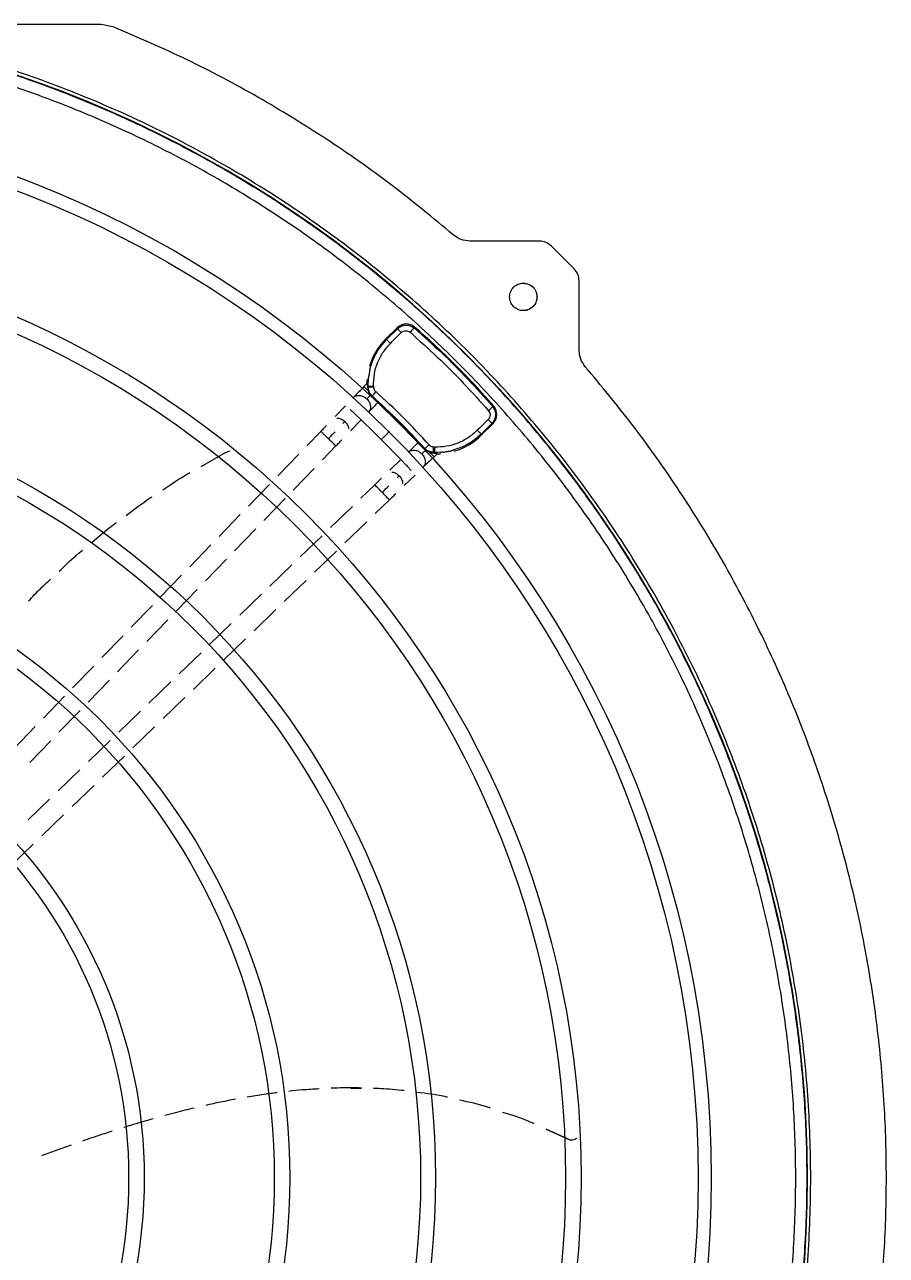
# Model space of a CAD drawing. Extents: x -1 to 275, y -26 to 150.
# Drawn here: x 102.94 to 110.99, y 49.46 to 60.97 of the extents above; entities that cross this region are included whole.
import ezdxf

# ---------------------------------------------------------------- set-up
doc = ezdxf.new("R2010")
doc.units = 0
doc.header["$MEASUREMENT"] = 0
doc.layers.get('0').update_dxf_attribs({"linetype": 'CONTINUOUS'})

msp = doc.modelspace()

# ---------------------------------------------------------------- linework, layer by layer
at = {"color": 7, "linetype": 'Continuous', "lineweight": 25}
for p, q in [((103.65503, 60.96927), (101.0983, 60.96927)), ((103.77452, 60.94572), (103.65503, 60.96927)), ((107.75135, 58.94382), (107.10174, 58.94382)), ((108.07603, 58.68436), (107.86269, 58.8977)), ((108.12215, 57.92341), (108.12215, 58.57302)), ((106.31035, 58.02271), (106.42194, 58.1343)), ((106.42288, 58.12318), (106.32271, 58.02293)), ((106.37827, 58.00708), (106.45987, 58.08877)), ((106.42194, 58.1343), (106.42288, 58.12318)), ((106.58227, 58.14042), (106.58333, 58.12895)), ((106.32271, 58.02294), (106.31035, 58.02271)), ((106.35817, 57.98699), (106.37827, 58.00708)), ((106.1411, 57.61443), (106.11046, 57.58274)), ((106.14396, 57.58629), (106.15006, 57.58659)), ((106.14467, 57.57705), (106.14396, 57.58629)), ((106.15036, 57.57731), (106.14467, 57.57705)), ((106.14467, 57.57705), (106.15202, 57.54275)), ((106.15006, 57.58659), (106.15294, 57.66688)), ((106.15006, 57.58659), (106.15036, 57.57731)), ((106.1572, 57.5481), (106.15036, 57.57731)), ((106.20038, 57.58831), (106.20068, 57.57887)), ((106.1732, 57.50581), (106.18554, 57.49289)), ((106.18554, 57.49289), (106.18979, 57.49308)), ((105.93887, 57.40479), (105.84191, 57.30407)), ((107.32328, 57.39941), (107.31234, 57.39995)), ((105.98622, 57.17014), (106.08422, 57.27194)), ((107.27227, 57.27637), (107.19058, 57.19476)), ((107.31716, 57.23909), (107.20557, 57.12749)), ((107.30656, 57.23951), (107.20631, 57.13933)), ((107.31716, 57.23909), (107.30656, 57.23951)), ((105.7072, 57.16443), (105.57835, 57.03116)), ((107.19058, 57.19476), (107.17049, 57.17467)), ((107.20557, 57.12749), (107.20631, 57.13933)), ((105.72327, 56.89785), (105.84868, 57.02755)), ((106.67646, 57.00641), (106.67609, 57.00234)), ((106.68901, 56.99), (106.67609, 57.00234)), ((106.76237, 57.01718), (106.7718, 57.01687)), ((104.58845, 56.83685), (104.8177, 56.96538)), ((104.81706, 56.96538), (104.86052, 56.98368)), ((104.8177, 56.96538), (104.81706, 56.96538)), ((104.8177, 56.96538), (104.86072, 56.98352)), ((105.50185, 56.95205), (105.30442, 56.74785)), ((106.45539, 56.90079), (106.35348, 56.80183)), ((106.72593, 56.96884), (106.76019, 56.96153)), ((106.76068, 56.96698), (106.727, 56.9749)), ((106.76019, 56.96153), (106.76068, 56.96698)), ((106.76941, 56.96084), (106.76019, 56.96153)), ((106.76997, 56.96668), (106.76068, 56.96698)), ((106.76568, 56.92743), (106.79745, 56.95815)), ((106.76997, 56.96668), (106.76941, 56.96084)), ((106.85025, 56.96957), (106.76997, 56.96668)), ((105.44935, 56.61456), (105.6464, 56.81835)), ((105.22772, 56.66853), (105.03119, 56.46528)), ((106.21175, 56.66448), (106.08144, 56.53848)), ((106.48707, 56.65717), (106.58827, 56.75543)), ((105.17547, 56.3313), (105.37283, 56.53541)), ((106.0023, 56.46196), (105.79848, 56.26488)), ((106.21618, 56.39494), (106.34858, 56.52296)), ((104.95389, 56.38533), (104.75676, 56.18145)), ((105.93226, 56.12041), (106.13659, 56.31798)), ((104.9019, 56.04837), (105.0991, 56.25231)), ((105.71917, 56.1882), (105.51567, 55.99144)), ((104.68049, 56.10257), (104.48335, 55.89868)), ((104.62827, 55.76537), (104.82533, 55.96917)), ((105.64927, 55.84679), (105.85304, 56.04382)), ((105.43613, 55.91452), (105.23241, 55.71755)), ((104.40617, 55.81886), (104.20927, 55.61522)), ((105.36576, 55.57266), (105.56979, 55.76994)), ((104.35422, 55.48194), (104.55183, 55.68632)), ((105.1532, 55.64096), (104.94941, 55.44391)), ((104.13331, 55.53667), (103.93509, 55.33165)), ((105.08314, 55.29939), (105.28704, 55.49654)), ((104.08115, 55.19952), (104.27769, 55.40279)), ((104.86997, 55.3671), (104.66677, 55.17062)), ((103.85876, 55.25272), (103.66154, 55.04874)), ((104.79914, 55.02479), (105.00337, 55.22226)), ((103.80746, 54.91647), (104.00387, 55.1196)), ((104.58746, 55.09393), (104.38309, 54.89633)), ((103.58469, 54.96926), (103.38761, 54.76544)), ((104.51614, 54.75116), (104.72021, 54.94848)), ((103.53311, 54.63273), (103.73107, 54.83746)), ((104.30468, 54.82051), (104.1001, 54.62271)), ((103.31106, 54.68627), (103.11412, 54.48258)), ((104.23349, 54.47786), (104.4366, 54.67425)), ((103.25959, 54.34984), (103.45699, 54.554)), ((104.02078, 54.54601), (103.81802, 54.34996)), ((103.03748, 54.40332), (102.84018, 54.19927)), ((103.9494, 54.20317), (104.15389, 54.40089)), ((102.986, 54.06689), (103.18305, 54.27068)), ((103.73785, 54.27244), (103.53436, 54.07569)), ((103.66656, 53.92969), (103.87087, 54.12723)), ((103.45497, 53.99892), (103.25112, 53.80182)), ((103.38347, 53.65597), (103.58741, 53.85316)), ((103.17153, 53.72486), (102.96775, 53.52782)), ((103.09928, 53.38118), (103.30318, 53.57833)), ((102.8153, 53.1066), (103.01952, 53.30406)), ((105.98865, 51.02177), (106.08835, 51.021)), ((108.02024, 50.5433), (107.81321, 50.63675)), ((107.81326, 50.63586), (108.01971, 50.5433)), ((108.01971, 50.5433), (108.02024, 50.5433)), ((108.05534, 50.53403), (108.05587, 50.53403))]:
    msp.add_line(p, q, dxfattribs=at)
at = {"color": 8, "linetype": 'Continuous', "lineweight": 25}
for p, q in [((106.55434, 58.14536), (106.58333, 58.12895)), ((107.31234, 57.39995), (107.32793, 57.37239)), ((105.93273, 57.25612), (105.9144, 57.23708)), ((106.95395, 56.99308), (106.92823, 56.98305))]:
    msp.add_line(p, q, dxfattribs=at)
for centre, radius in [((99.35942, 50.18248), 9.99706), ((99.35942, 50.18187), 9.87436), ((99.35942, 50.18248), 8.78089), ((99.35942, 50.18187), 8.63615), ((99.35942, 50.18187), 7.41998), ((99.36561, 50.18196), 7.27453), ((99.35942, 50.18187), 6.05846), ((99.35942, 50.18187), 5.9131), ((99.35942, 50.18187), 4.69694), ((99.35942, 50.18187), 4.55158)]:
    msp.add_circle(centre, radius)
at = {"color": 7, "linetype": 'Continuous', "lineweight": 25}
for centre, radius, start, end in [((99.36453, 50.18187), 10.89215, 277.952419, 82.047581), ((102.10671, 52.92385), 6.87338, 40.627992, 49.372027), ((102.10739, 52.92455), 6.11819, 42.504763, 47.493312), ((99.36525, 50.18153), 9.76824, 44.999741, 46.881712), ((99.3705, 50.18654), 9.76098, 43.117375, 45.000762)]:
    msp.add_arc(centre, radius, start, end, dxfattribs=at)
at = {"color": 8, "linetype": 'Continuous', "lineweight": 25}
for centre, radius, start, end in [((101.41744, 52.66419), 6.79828, 45.858, 46.344146), ((94.69771, 45.60078), 15.96606, 45.699879, 46.052529), ((96.81298, 47.47929), 13.14171, 43.911773, 44.341551), ((95.17493, 45.82152), 15.47163, 43.76337, 44.127308)]:
    msp.add_arc(centre, radius, start, end, dxfattribs=at)
at = {"color": 7, "linetype": 'Continuous', "lineweight": 25}
for centre, major_axis, ratio, start_param, end_param in [((106.50542, 58.05064), (-0.00447, 0.11816), 0.99886587, 5.53682267, 7.03021374), ((106.72872, 57.6054), (0.5912, 0.01098), 0.99873841, 2.33824924, 2.83211218), ((106.72872, 57.6054), (0.5912, 0.01098), 0.99873841, 3.0557476, 3.11410526), ((107.2335, 57.32256), (0.11816, -0.00449), 0.99887068, 5.53630704, 7.02969541), ((106.78826, 57.54586), (0.01095, 0.5912), 0.99873353, 3.4485214, 3.94487882), ((106.78826, 57.54586), (0.01095, 0.5912), 0.99873353, 3.16946015, 3.23077009)]:
    msp.add_ellipse(centre, major_axis=major_axis, ratio=ratio, start_param=start_param, end_param=end_param, dxfattribs=at)
for points, knots in [([(91.53413, 42.77045), (91.67666, 42.62471), (91.9638, 42.33112), (92.42865, 41.91994), (92.92123, 41.52942), (93.44251, 41.16462), (93.99053, 40.82744), (94.56326, 40.52083), (95.15806, 40.24731), (95.77155, 40.00927), (96.40072, 39.80843), (97.04224, 39.64622), (97.6925, 39.52367), (98.34779, 39.44135), (99.0045, 39.39939), (99.65919, 39.39747), (100.30774, 39.43487), (100.94675, 39.51034), (101.57303, 39.62229), (102.18436, 39.769), (102.77827, 39.94848), (103.35556, 40.1596), (103.91996, 40.4031), (104.47467, 40.681), (105.01952, 40.99467), (105.55133, 41.34387), (106.06731, 41.72831), (106.56405, 42.14697), (107.03821, 42.59838), (107.48632, 43.08028), (107.90567, 43.59052), (108.2937, 44.12652), (108.64811, 44.68531), (108.96701, 45.26365), (109.24894, 45.85825), (109.49292, 46.46578), (109.69812, 47.08216), (109.86439, 47.70376), (109.99208, 48.32702), (110.08193, 48.94925), (110.1349, 49.56742), (110.15233, 50.18186), (110.1349, 50.7963), (110.08193, 51.41447), (109.99208, 52.0367), (109.8644, 52.65997), (109.69812, 53.28157), (109.49293, 53.89794), (109.24895, 54.50546), (108.96702, 55.10006), (108.64812, 55.67842), (108.2937, 56.23721), (107.90567, 56.77321), (107.48633, 57.28344), (107.03822, 57.76534), (106.56405, 58.21676), (106.06732, 58.63542), (105.55134, 59.01986), (105.01953, 59.36906), (104.47468, 59.68273), (103.91997, 59.96063), (103.35557, 60.20413), (102.77828, 60.41525), (102.18437, 60.59472), (101.57305, 60.74144), (100.94676, 60.85339), (100.30775, 60.92887), (99.6592, 60.96626), (99.00452, 60.96434), (98.34781, 60.92238), (97.69251, 60.84007), (97.04225, 60.71752), (96.40073, 60.55531), (95.77157, 60.35447), (95.15808, 60.11643), (94.56327, 59.84291), (93.99054, 59.5363), (93.44252, 59.19912), (92.92125, 58.83433), (92.42867, 58.4438), (91.96381, 58.03262), (91.67666, 57.73902), (91.53413, 57.59329)], [0, 0, 0, 0, 0.01189592, 0.02396584, 0.03619649, 0.04857359, 0.06108194, 0.07373471, 0.0864717, 0.09927432, 0.11212355, 0.12500004, 0.13787625, 0.15072533, 0.16352795, 0.17626509, 0.18891813, 0.20142621, 0.21380317, 0.22603385, 0.23810393, 0.25000004, 0.2618959, 0.27396585, 0.28619652, 0.29857361, 0.31108196, 0.32373474, 0.33647171, 0.34927432, 0.36212355, 0.37500004, 0.38787624, 0.40072531, 0.41352793, 0.42626506, 0.4389181, 0.45142619, 0.46380314, 0.47603381, 0.48810388, 0.50000001, 0.51189586, 0.52396581, 0.53619649, 0.54857357, 0.56108191, 0.57373469, 0.58647168, 0.59927428, 0.6121235, 0.62499999, 0.63787621, 0.65072529, 0.66352791, 0.67626502, 0.68891805, 0.70142614, 0.71380312, 0.72603376, 0.73810387, 0.74999998, 0.76189582, 0.77396578, 0.78619645, 0.79857355, 0.81108188, 0.82373468, 0.83647168, 0.84927427, 0.86212351, 0.87499998, 0.88787621, 0.90072531, 0.91352792, 0.92626504, 0.93891808, 0.95142617, 0.96380314, 0.97603381, 0.98810396, 1, 1, 1, 1]), ([(100.84311, 39.39447), (101.05753, 39.42764), (101.48639, 39.49398), (102.12068, 39.64199), (102.7455, 39.82488), (103.35815, 40.0455), (103.95656, 40.30213), (104.53856, 40.59411), (105.10207, 40.92031), (105.6451, 41.27961), (106.16569, 41.6707), (106.66199, 42.09219), (107.13223, 42.54257), (107.57472, 43.02025), (107.98788, 43.5235), (108.37024, 44.05054), (108.72043, 44.59947), (109.03721, 45.16835), (109.31943, 45.75514), (109.5661, 46.35774), (109.77633, 46.97399), (109.94937, 47.60171), (110.0846, 48.23864), (110.18154, 48.88251), (110.23984, 49.53102), (110.2593, 50.18186), (110.23984, 50.8327), (110.18154, 51.48121), (110.0846, 52.12509), (109.94937, 52.76202), (109.77633, 53.38973), (109.5661, 54.00599), (109.31944, 54.60859), (109.03721, 55.19537), (108.72044, 55.76425), (108.37025, 56.31319), (107.98788, 56.84023), (107.57472, 57.34348), (107.13223, 57.82115), (106.662, 58.27154), (106.1657, 58.69303), (105.64511, 59.08412), (105.10208, 59.44342), (104.53856, 59.76963), (103.95657, 60.0616), (103.35816, 60.31823), (102.74551, 60.53886), (102.12069, 60.72175), (101.4864, 60.86976), (101.05755, 60.93609), (100.84312, 60.96926)], [0, 0, 0, 0, 0.02083334, 0.04166665, 0.06250003, 0.08333335, 0.10416665, 0.125, 0.1458333, 0.16666668, 0.18749997, 0.20833336, 0.22916668, 0.25000001, 0.27083332, 0.29166664, 0.31250001, 0.33333334, 0.35416664, 0.37499996, 0.39583334, 0.41666666, 0.43749998, 0.4583333, 0.47916665, 0.5, 0.5208333, 0.54166664, 0.5625, 0.58333332, 0.60416664, 0.62499998, 0.64583333, 0.66666665, 0.68749999, 0.70833331, 0.72916664, 0.74999997, 0.77083333, 0.79166666, 0.81249999, 0.83333331, 0.85416669, 0.875, 0.89583335, 0.91666666, 0.9375, 0.95833334, 0.97916668, 1, 1, 1, 1]), ([(101.09832, 39.39446), (101.35118, 39.44051), (101.85689, 39.5326), (102.60073, 39.7381), (103.32907, 39.99171), (104.03748, 40.29706), (104.72268, 40.65131), (105.38118, 41.05306), (106.00972, 41.50021), (106.60518, 41.99056), (107.16459, 42.52166), (107.68517, 43.09088), (108.16433, 43.69538), (108.59969, 44.33215), (108.98907, 44.99803), (109.33054, 45.68971), (109.6224, 46.40373), (109.86321, 47.13655), (110.05175, 47.88452), (110.1871, 48.64393), (110.26859, 49.41098), (110.29579, 50.18188), (110.26858, 50.95277), (110.1871, 51.71982), (110.05175, 52.47923), (109.8632, 53.2272), (109.6224, 53.96002), (109.33053, 54.67405), (108.98906, 55.36572), (108.59967, 56.0316), (108.16432, 56.66837), (107.68516, 57.27287), (107.16458, 57.84209), (106.60517, 58.37319), (106.00971, 58.86354), (105.38116, 59.31068), (104.72266, 59.71243), (104.03747, 60.06668), (103.32905, 60.37203), (102.60071, 60.62564), (101.85688, 60.83114), (101.35116, 60.92323), (101.0983, 60.96927)], [0, 0, 0, 0, 0.02500002, 0.05000002, 0.07500002, 0.10000003, 0.12499999, 0.15000004, 0.17499999, 0.20000003, 0.22500003, 0.25, 0.27500001, 0.30000002, 0.325, 0.35000002, 0.375, 0.4, 0.42500002, 0.45000001, 0.47500003, 0.50000003, 0.52499999, 0.55000001, 0.57500001, 0.6, 0.62500003, 0.65, 0.67500002, 0.70000003, 0.72500002, 0.75000002, 0.77499999, 0.80000001, 0.825, 0.85000003, 0.87500003, 0.89999998, 0.92500001, 0.95, 0.975, 1, 1, 1, 1]), ([(106.9477, 59.00096), (106.75579, 59.15996), (106.37195, 59.47796), (105.75896, 59.90705), (105.12146, 60.29776), (104.46088, 60.64921), (104.00331, 60.84688), (103.77452, 60.94572)], [0, 0, 0, 0, 0.20000021, 0.40000034, 0.60000016, 0.8000001, 1, 1, 1, 1]), ([(107.10174, 58.94382), (107.0735, 58.94643), (107.01703, 58.95165), (106.97081, 58.98453), (106.9477, 59.00096)], [0, 0, 0, 0, 0.50000434, 1, 1, 1, 1]), ([(107.86269, 58.8977), (107.8464, 58.91085), (107.81381, 58.93716), (107.77217, 58.9416), (107.75135, 58.94382)], [0, 0, 0, 0, 0.49998968, 1, 1, 1, 1]), ([(108.12215, 58.57302), (108.11993, 58.59384), (108.11549, 58.63548), (108.08918, 58.66807), (108.07603, 58.68436)], [0, 0, 0, 0, 0.49999648, 1, 1, 1, 1]), ([(107.47237, 58.42217), (107.4743, 58.43894), (107.47815, 58.47247), (107.50778, 58.51512), (107.55013, 58.54362), (107.6005, 58.55363), (107.65086, 58.54362), (107.69321, 58.51512), (107.72284, 58.47247), (107.7267, 58.43894), (107.72862, 58.42217)], [0, 0, 0, 0, 0.12499963, 0.24999784, 0.37500175, 0.50000081, 0.62499987, 0.7499989, 0.87500037, 1, 1, 1, 1]), ([(107.59972, 58.55029), (107.61651, 58.54837), (107.65008, 58.54451), (107.69243, 58.51488), (107.72206, 58.47253), (107.72591, 58.43896), (107.72784, 58.42217)], [0, 0, 0, 0, 0.24999852, 0.49999698, 0.75000033, 1, 1, 1, 1]), ([(107.72862, 58.42217), (107.7267, 58.4054), (107.72284, 58.37186), (107.69321, 58.32921), (107.65086, 58.30071), (107.6005, 58.29071), (107.55013, 58.30071), (107.50778, 58.32921), (107.47815, 58.37186), (107.4743, 58.4054), (107.47237, 58.42217)], [0, 0, 0, 0, 0.12500028, 0.25000167, 0.37500021, 0.49999919, 0.62499817, 0.75000159, 0.87499972, 1, 1, 1, 1]), ([(107.72784, 58.42217), (107.72591, 58.40538), (107.72206, 58.3718), (107.69243, 58.32945), (107.65008, 58.29982), (107.61651, 58.29597), (107.59972, 58.29404)], [0, 0, 0, 0, 0.25000096, 0.50000415, 0.75000163, 1, 1, 1, 1]), ([(106.42288, 58.12318), (106.43441, 58.13248), (106.45752, 58.15112), (106.50075, 58.15937), (106.53507, 58.15729), (106.55063, 58.14766), (106.55434, 58.14536)], [0, 0, 0, 0, 0.30725829, 0.61602, 0.90850224, 1, 1, 1, 1]), ([(106.42288, 58.12318), (106.4237, 58.12267), (106.42533, 58.12165), (106.43382, 58.11395), (106.44559, 58.1028), (106.45511, 58.09345), (106.45987, 58.08877)], [0, 0, 0, 0, 0.24999965, 0.50000029, 0.74998791, 1, 1, 1, 1]), ([(106.45987, 58.08877), (106.46056, 58.08944), (106.46324, 58.09205), (106.46918, 58.09665), (106.48146, 58.10341), (106.49999, 58.10765), (106.52278, 58.10428), (106.5351, 58.09578), (106.54128, 58.09152)], [0, 0, 0, 0, 0.0321865, 0.12541868, 0.25077472, 0.49987449, 0.74927129, 1, 1, 1, 1]), ([(106.58333, 58.12895), (106.58202, 58.1288), (106.57931, 58.12849), (106.56906, 58.1203), (106.5557, 58.10748), (106.54597, 58.09671), (106.54128, 58.09152)], [0, 0, 0, 0, 0.24106701, 0.49981164, 0.75866265, 1, 1, 1, 1]), ([(106.54128, 58.09152), (106.62697, 58.01515), (106.79894, 57.86188), (107.04509, 57.61571), (107.1985, 57.44362), (107.27502, 57.35777)], [0, 0, 0, 0, 0.3323167, 0.66694633, 1, 1, 1, 1]), ([(106.58333, 58.12895), (106.66863, 58.05284), (106.83938, 57.90046), (107.08392, 57.65592), (107.23624, 57.48522), (107.31234, 57.39994)], [0, 0, 0, 0, 0.33313437, 0.66686563, 1, 1, 1, 1]), ([(106.16642, 57.74486), (106.18243, 57.79538), (106.2152, 57.89885), (106.28632, 57.98093), (106.32271, 58.02294)], [0, 0, 0, 0, 0.4882915, 1, 1, 1, 1]), ([(106.20038, 57.58831), (106.20136, 57.62512), (106.20332, 57.69875), (106.23489, 57.80522), (106.28473, 57.90445), (106.33369, 57.95948), (106.35817, 57.98699)], [0, 0, 0, 0, 0.24999684, 0.49999602, 0.74999698, 1, 1, 1, 1]), ([(106.32271, 58.02293), (106.32335, 58.02224), (106.32462, 58.02085), (106.33264, 58.01269), (106.34404, 58.00117), (106.35346, 57.99171), (106.35817, 57.98699)], [0, 0, 0, 0, 0.25000338, 0.50000912, 0.75000131, 1, 1, 1, 1]), ([(108.17929, 57.76937), (108.16286, 57.79248), (108.12998, 57.83869), (108.12476, 57.89517), (108.12215, 57.92341)], [0, 0, 0, 0, 0.49999752, 1, 1, 1, 1]), ([(106.16643, 57.74485), (106.16548, 57.73944), (106.1635, 57.72815), (106.16155, 57.71478), (106.15919, 57.7006), (106.15624, 57.68579), (106.15404, 57.67314), (106.15295, 57.66688)], [0, 0, 0, 0, 0.22403852, 0.46649465, 0.48175031, 0.74327652, 1, 1, 1, 1]), ([(106.16642, 57.74486), (106.16747, 57.74985), (106.16956, 57.75985), (106.17111, 57.76815), (106.1709, 57.7694), (106.17081, 57.76991)], [0, 0, 0, 0, 0.37192936, 0.74511258, 1, 1, 1, 1]), ([(108.17929, 42.59436), (108.32606, 42.77097), (108.61959, 43.12419), (109.01916, 43.68587), (109.3871, 44.2684), (109.71931, 44.87217), (110.01537, 45.49441), (110.27406, 46.13311), (110.49451, 46.78599), (110.67593, 47.45078), (110.81771, 48.12513), (110.91933, 48.80669), (110.98045, 49.49307), (111.00084, 50.18187), (110.98045, 50.87066), (110.91933, 51.55704), (110.81771, 52.2386), (110.67593, 52.91296), (110.49451, 53.57774), (110.27406, 54.23062), (110.01537, 54.86932), (109.71931, 55.49156), (109.3871, 56.09533), (109.01916, 56.67786), (108.61959, 57.23955), (108.32606, 57.59276), (108.17929, 57.76937)], [0, 0, 0, 0, 0.04166672, 0.08333338, 0.12500007, 0.16666672, 0.20833335, 0.25000008, 0.29166671, 0.33333336, 0.37500001, 0.41666672, 0.45833338, 0.50000004, 0.54166669, 0.58333335, 0.62499999, 0.66666668, 0.70833333, 0.74999999, 0.79166669, 0.83333335, 0.87499997, 0.91666669, 0.95833332, 1, 1, 1, 1]), ([(106.11046, 57.58274), (106.10078, 57.57273), (106.08143, 57.55271), (106.05413, 57.52444), (106.02955, 57.49897), (106.01713, 57.48607), (106.01091, 57.47962)], [0, 0, 0, 0, 0.25005524, 0.49995604, 0.74987649, 1, 1, 1, 1]), ([(106.14047, 57.61346), (106.14054, 57.61363), (106.14087, 57.61441), (106.14144, 57.61255), (106.14245, 57.6058), (106.14333, 57.59434), (106.14396, 57.58629)], [0, 0, 0, 0, 0.05863577, 0.27004327, 0.48702224, 1, 1, 1, 1]), ([(106.14855, 57.64148), (106.14883, 57.6418), (106.1494, 57.64243), (106.15065, 57.65007), (106.15185, 57.6589), (106.1527, 57.6651), (106.15294, 57.66688)], [0, 0, 0, 0, 0.28746739, 0.57417582, 0.87829847, 1, 1, 1, 1]), ([(106.15006, 57.58659), (106.15109, 57.58663), (106.15314, 57.58671), (106.16458, 57.58711), (106.18063, 57.58765), (106.1938, 57.58809), (106.20038, 57.58831)], [0, 0, 0, 0, 0.25000896, 0.50000231, 0.75000529, 1, 1, 1, 1]), ([(106.20068, 57.57887), (106.19409, 57.57866), (106.18093, 57.57825), (106.16488, 57.57775), (106.15344, 57.5774), (106.15139, 57.57734), (106.15036, 57.57731)], [0, 0, 0, 0, 0.25001571, 0.5000102, 0.75000993, 1, 1, 1, 1]), ([(106.20068, 57.57887), (106.20104, 57.57486), (106.20178, 57.56678), (106.20607, 57.55529), (106.21217, 57.54466), (106.2179, 57.53894), (106.22075, 57.53609)], [0, 0, 0, 0, 0.24780597, 0.49941748, 0.75118697, 1, 1, 1, 1]), ([(106.1732, 57.50581), (106.16526, 57.49759), (106.15108, 57.48291), (106.14147, 57.47294), (106.13724, 57.46855)], [0, 0, 0, 0, 0.55980593, 1, 1, 1, 1]), ([(106.1732, 57.50581), (106.16903, 57.51133), (106.16013, 57.52311), (106.15483, 57.53593), (106.15202, 57.54275)], [0, 0, 0, 0, 0.46912927, 1, 1, 1, 1]), ([(106.24224, 57.43687), (106.2424, 57.43696), (106.24281, 57.4372), (106.23887, 57.44179), (106.23098, 57.45004), (106.21867, 57.46212), (106.20325, 57.47674), (106.19143, 57.48752), (106.18554, 57.49289)], [0, 0, 0, 0, 0.10964548, 0.27183382, 0.44948131, 0.63690298, 0.81912573, 1, 1, 1, 1]), ([(106.22075, 57.53609), (106.21641, 57.531), (106.20744, 57.52048), (106.19692, 57.50671), (106.19021, 57.49654), (106.18992, 57.49421), (106.18979, 57.49308)], [0, 0, 0, 0, 0.2418848, 0.50002785, 0.7581622, 1, 1, 1, 1]), ([(106.18979, 57.49308), (106.27454, 57.4156), (106.44406, 57.26063), (106.599, 57.09115), (106.67646, 57.00641)], [0, 0, 0, 0, 0.49999876, 1, 1, 1, 1]), ([(106.7196, 57.03725), (106.64023, 57.12415), (106.48151, 57.29795), (106.30767, 57.45671), (106.22075, 57.53609)], [0, 0, 0, 0, 0.50000115, 1, 1, 1, 1]), ([(105.98104, 57.3683), (105.98534, 57.36473), (105.99538, 57.35637), (106.00707, 57.34614), (106.01376, 57.34028)], [0, 0, 0, 0, 0.42747862, 1, 1, 1, 1]), ([(106.01376, 57.34028), (106.01957, 57.33447), (106.02978, 57.32426), (106.03825, 57.31555), (106.04191, 57.3118)], [0, 0, 0, 0, 0.56902682, 1, 1, 1, 1]), ([(106.15274, 57.34311), (106.15848, 57.34907), (106.16996, 57.36099), (106.19245, 57.3843), (106.21745, 57.41019), (106.23537, 57.42873), (106.24433, 57.43801)], [0, 0, 0, 0, 0.25000741, 0.49984459, 0.74986004, 1, 1, 1, 1]), ([(107.27502, 57.35777), (107.27928, 57.3516), (107.28778, 57.33929), (107.29115, 57.31647), (107.28627, 57.29528), (107.27813, 57.28242), (107.27294, 57.27707), (107.27226, 57.27637)], [0, 0, 0, 0, 0.25090561, 0.50051494, 0.74978168, 0.96749962, 1, 1, 1, 1]), ([(107.31234, 57.39994), (107.3122, 57.39862), (107.31192, 57.39587), (107.30376, 57.38558), (107.29097, 57.37219), (107.28021, 57.36247), (107.27502, 57.35777)], [0, 0, 0, 0, 0.24124599, 0.50005538, 0.75883315, 1, 1, 1, 1]), ([(107.32793, 57.37239), (107.33053, 57.36822), (107.34052, 57.35222), (107.34278, 57.31743), (107.3345, 57.27418), (107.31587, 57.25107), (107.30656, 57.23951)], [0, 0, 0, 0, 0.10190332, 0.39101349, 0.69543036, 1, 1, 1, 1]), ([(105.76092, 57.22003), (105.75269, 57.21149), (105.73555, 57.19375), (105.71686, 57.17442), (105.70716, 57.16438)], [0, 0, 0, 0, 0.48080331, 1, 1, 1, 1]), ([(107.30656, 57.23951), (107.30606, 57.24031), (107.30506, 57.24191), (107.29741, 57.25036), (107.28628, 57.2621), (107.27694, 57.27161), (107.27227, 57.27637)], [0, 0, 0, 0, 0.25000163, 0.49999258, 0.74999928, 1, 1, 1, 1]), ([(105.8397, 57.15967), (105.82843, 57.14801), (105.8083, 57.12716), (105.78736, 57.10551), (105.77814, 57.09597)], [0, 0, 0, 0, 0.55959197, 1, 1, 1, 1]), ([(106.27247, 57.08869), (106.27277, 57.08897), (106.27344, 57.08962), (106.27884, 57.09499), (106.28735, 57.10347), (106.29808, 57.11418), (106.31079, 57.12688), (106.32361, 57.13971), (106.33461, 57.15073), (106.34361, 57.15975), (106.34943, 57.16561), (106.35011, 57.16632), (106.35042, 57.16663)], [0, 0, 0, 0, 0.0873823, 0.19724861, 0.28764549, 0.38775014, 0.49369129, 0.59997945, 0.70101879, 0.79270034, 0.90857115, 1, 1, 1, 1]), ([(107.17049, 57.17467), (107.14298, 57.15019), (107.08795, 57.10123), (106.98872, 57.05138), (106.88225, 57.01981), (106.80862, 57.01785), (106.7718, 57.01687)], [0, 0, 0, 0, 0.24999922, 0.49999974, 0.75000086, 1, 1, 1, 1]), ([(107.20631, 57.13933), (107.16448, 57.10263), (107.08975, 57.03705), (106.99546, 57.00652), (106.95395, 56.99308)], [0, 0, 0, 0, 0.5597021, 1, 1, 1, 1]), ([(107.2063, 57.13934), (107.20563, 57.13996), (107.20427, 57.1412), (107.19615, 57.14918), (107.18466, 57.16055), (107.17521, 57.16997), (107.17049, 57.17467)], [0, 0, 0, 0, 0.2499946, 0.49999962, 0.74999359, 1, 1, 1, 1]), ([(105.84868, 57.02755), (105.85827, 57.03748), (105.87744, 57.05732), (105.89683, 57.07737), (105.90508, 57.08593), (105.90534, 57.0862)], [0, 0, 0, 0, 0.49208074, 0.98383176, 1, 1, 1, 1]), ([(106.62098, 57.06133), (106.61169, 57.05235), (106.59311, 57.03438), (106.56718, 57.00927), (106.54384, 56.98666), (106.53191, 56.97508), (106.52594, 56.96929)], [0, 0, 0, 0, 0.25001606, 0.49999713, 0.74988294, 1, 1, 1, 1]), ([(106.67609, 57.00235), (106.67072, 57.00824), (106.65992, 57.02007), (106.64542, 57.03537), (106.63326, 57.04776), (106.62463, 57.05602), (106.61996, 57.06002), (106.61991, 57.0594), (106.61989, 57.05919)], [0, 0, 0, 0, 0.18048814, 0.36229629, 0.54394035, 0.72654874, 0.90742676, 1, 1, 1, 1]), ([(106.65182, 56.95397), (106.65757, 56.95955), (106.66786, 56.96953), (106.68253, 56.98373), (106.68901, 56.99)], [0, 0, 0, 0, 0.55832543, 1, 1, 1, 1]), ([(106.67646, 57.00641), (106.6776, 57.00653), (106.67996, 57.00678), (106.69017, 57.01346), (106.70397, 57.02395), (106.7145, 57.03291), (106.7196, 57.03725)], [0, 0, 0, 0, 0.24184514, 0.49996929, 0.75810627, 1, 1, 1, 1]), ([(106.72593, 56.96884), (106.71912, 56.97165), (106.7063, 56.97694), (106.69453, 56.98583), (106.68901, 56.99)], [0, 0, 0, 0, 0.5308792, 1, 1, 1, 1]), ([(106.76237, 57.01718), (106.75836, 57.01754), (106.75027, 57.01828), (106.73879, 57.02257), (106.72816, 57.02866), (106.72244, 57.0344), (106.7196, 57.03725)], [0, 0, 0, 0, 0.24785559, 0.49940941, 0.75122897, 1, 1, 1, 1]), ([(106.76068, 56.96698), (106.76072, 56.968), (106.76081, 56.97002), (106.7612, 56.98142), (106.76173, 56.99744), (106.76216, 57.0106), (106.76237, 57.01718)], [0, 0, 0, 0, 0.25000255, 0.5000074, 0.75000109, 1, 1, 1, 1]), ([(106.7718, 57.01687), (106.77158, 57.01029), (106.77114, 56.99714), (106.77057, 56.98112), (106.77014, 56.96972), (106.77003, 56.9677), (106.76997, 56.96668)], [0, 0, 0, 0, 0.2499994, 0.49999457, 0.75000368, 1, 1, 1, 1]), ([(106.66308, 56.82807), (106.66948, 56.83428), (106.68227, 56.8467), (106.70761, 56.87124), (106.73577, 56.8985), (106.75574, 56.91781), (106.76572, 56.92747)], [0, 0, 0, 0, 0.25000575, 0.49989036, 0.74982457, 1, 1, 1, 1]), ([(106.76941, 56.96084), (106.77744, 56.96023), (106.78887, 56.95937), (106.79556, 56.95842), (106.79741, 56.95788), (106.79663, 56.95756), (106.79648, 56.9575)], [0, 0, 0, 0, 0.51517222, 0.73295811, 0.94546261, 1, 1, 1, 1]), ([(106.85025, 56.96957), (106.84509, 56.96888), (106.83557, 56.9676), (106.82612, 56.9662), (106.82522, 56.96558), (106.82476, 56.96526)], [0, 0, 0, 0, 0.36680656, 0.67606118, 1, 1, 1, 1]), ([(106.85025, 56.96957), (106.85652, 56.97065), (106.86919, 56.97284), (106.884, 56.97579), (106.89229, 56.97717), (106.89583, 56.97775), (106.90244, 56.97882), (106.91431, 56.98056), (106.92282, 56.98209), (106.92823, 56.98305)], [0, 0, 0, 0, 0.25661188, 0.51806189, 0.53325279, 0.55987615, 0.64748299, 0.77623073, 1, 1, 1, 1]), ([(106.95319, 56.98753), (106.95241, 56.98759), (106.95085, 56.98771), (106.94176, 56.9859), (106.93276, 56.984), (106.92823, 56.98305)], [0, 0, 0, 0, 0.33193991, 0.66326956, 1, 1, 1, 1]), ([(104.22916, 56.61645), (104.30586, 56.66867), (104.38936, 56.72552), (104.47702, 56.7744), (104.48415, 56.77837)], [0, 0, 0, 0, 0.91860531, 1, 1, 1, 1]), ([(106.49558, 56.85812), (106.49935, 56.85445), (106.50808, 56.84596), (106.51829, 56.83575), (106.52409, 56.82995)], [0, 0, 0, 0, 0.43220236, 1, 1, 1, 1]), ([(106.52409, 56.82995), (106.52995, 56.82326), (106.54018, 56.81157), (106.54852, 56.80154), (106.55209, 56.79726)], [0, 0, 0, 0, 0.57249425, 1, 1, 1, 1]), ([(106.2738, 56.72452), (106.27235, 56.72311), (106.26271, 56.71378), (106.2415, 56.69324), (106.22167, 56.67407), (106.21175, 56.66448)], [0, 0, 0, 0, 0.08145612, 0.54049927, 1, 1, 1, 1]), ([(106.28038, 56.59372), (106.29252, 56.60546), (106.31419, 56.62641), (106.33493, 56.64648), (106.34406, 56.65532)], [0, 0, 0, 0, 0.56005914, 1, 1, 1, 1]), ([(103.88903, 56.37892), (103.96053, 56.43412), (104.03952, 56.49511), (104.1232, 56.54848), (104.13113, 56.55354)], [0, 0, 0, 0, 0.9052251, 1, 1, 1, 1]), ([(106.34858, 56.52296), (106.35851, 56.53256), (106.37836, 56.55176), (106.3988, 56.57155), (106.40772, 56.58018), (106.40839, 56.58083)], [0, 0, 0, 0, 0.48066635, 0.96100236, 1, 1, 1, 1]), ([(103.56818, 56.12605), (103.63163, 56.18126), (103.7057, 56.24571), (103.78492, 56.303), (103.79627, 56.31122)], [0, 0, 0, 0, 0.85662034, 1, 1, 1, 1]), ([(103.26284, 55.85732), (103.3139, 55.907), (103.38374, 55.97496), (103.45911, 56.03622), (103.47938, 56.05269)], [0, 0, 0, 0, 0.73116059, 1, 1, 1, 1]), ([(102.97497, 55.57777), (103.01245, 55.61754), (103.07866, 55.68778), (103.14984, 55.75265), (103.18071, 55.78079)], [0, 0, 0, 0, 0.56623899, 1, 1, 1, 1]), ([(105.69232, 51.01308), (105.6399, 51.01041), (105.54545, 51.00561), (105.45143, 50.99532), (105.40961, 50.99074)], [0, 0, 0, 0, 0.55514403, 1, 1, 1, 1]), ([(106.0883, 51.02137), (106.07275, 51.02196), (105.97765, 51.02555), (105.88238, 51.02238), (105.8027, 51.01973)], [0, 0, 0, 0, 0.16353052, 1, 1, 1, 1]), ([(106.48758, 50.99722), (106.41439, 51.00459), (106.31866, 51.01424), (106.22239, 51.01696), (106.19973, 51.0176)], [0, 0, 0, 0, 0.76457621, 1, 1, 1, 1]), ([(104.91095, 50.91677), (104.8642, 50.90815), (104.77131, 50.89101), (104.67923, 50.87003), (104.63349, 50.8596)], [0, 0, 0, 0, 0.50332845, 1, 1, 1, 1]), ([(105.30076, 50.97793), (105.25934, 50.97278), (105.16525, 50.9611), (105.07178, 50.9452), (105.01946, 50.9363)], [0, 0, 0, 0, 0.44029486, 1, 1, 1, 1]), ([(106.8906, 50.93568), (106.8887, 50.93615), (106.79386, 50.95963), (106.69615, 50.97015), (106.60039, 50.98045)], [0, 0, 0, 0, 0.02001675, 1, 1, 1, 1]), ([(107.29497, 50.83321), (107.28575, 50.83646), (107.1914, 50.86966), (107.0928, 50.88969), (107.00384, 50.90776)], [0, 0, 0, 0, 0.09773289, 1, 1, 1, 1]), ([(104.52474, 50.83467), (104.46555, 50.82046), (104.37316, 50.79829), (104.28162, 50.77295), (104.24872, 50.76384)], [0, 0, 0, 0, 0.6406631, 1, 1, 1, 1]), ([(107.70007, 50.68782), (107.68454, 50.69497), (107.59119, 50.73795), (107.49232, 50.76817), (107.40989, 50.79335)], [0, 0, 0, 0, 0.1663641, 1, 1, 1, 1]), ([(104.1405, 50.73434), (104.06969, 50.71398), (103.97766, 50.6875), (103.88637, 50.65863), (103.86532, 50.65197)], [0, 0, 0, 0, 0.76934196, 1, 1, 1, 1]), ([(103.75731, 50.61805), (103.75475, 50.61725), (103.69119, 50.59729), (103.599, 50.56655), (103.50974, 50.53563), (103.48088, 50.52564)], [0, 0, 0, 0, 0.02765901, 0.6855714, 1, 1, 1, 1]), ([(108.0459, 50.5348), (108.04574, 50.53479), (108.0365, 50.53442), (108.02803, 50.5389), (108.01971, 50.5433)], [0, 0, 0, 0, 0.01676163, 1, 1, 1, 1]), ([(108.10104, 50.55377), (108.09838, 50.55102), (108.08997, 50.54235), (108.07059, 50.5343), (108.04455, 50.53306), (108.02865, 50.53976), (108.02024, 50.5433)], [0, 0, 0, 0, 0.13036355, 0.41167111, 0.68901902, 1, 1, 1, 1]), ([(103.37393, 50.48871), (103.3269, 50.47205), (103.23388, 50.4391), (103.14136, 50.4048), (103.09562, 50.38784)], [0, 0, 0, 0, 0.50556187, 1, 1, 1, 1])]:
    msp.add_open_spline(points, degree=3, knots=knots, dxfattribs=at)
at = {"color": 8, "linetype": 'Continuous', "lineweight": 25}
for points, knots in [([(106.01096, 57.4796), (106.01099, 57.47966), (106.01634, 57.48875), (106.03743, 57.498), (106.07035, 57.50257), (106.10702, 57.49279), (106.12717, 57.47663), (106.13724, 57.46855)], [0, 0, 0, 0, 0.00169376, 0.25126883, 0.50084049, 0.75041668, 1, 1, 1, 1]), ([(106.13724, 57.46855), (106.14568, 57.45872), (106.16256, 57.43908), (106.17313, 57.40324), (106.17119, 57.36859), (106.15884, 57.3516), (106.15269, 57.34313)], [0, 0, 0, 0, 0.25043044, 0.50084899, 0.75127545, 1, 1, 1, 1]), ([(106.18979, 57.49308), (106.18404, 57.49899), (106.1727, 57.51066), (106.16054, 57.52936), (106.15816, 57.54272), (106.1572, 57.5481)], [0, 0, 0, 0, 0.37986093, 0.75032961, 1, 1, 1, 1]), ([(105.85783, 57.28678), (105.86069, 57.28721), (105.87455, 57.28927), (105.90264, 57.27979), (105.9227, 57.26401), (105.93273, 57.25612)], [0, 0, 0, 0, 0.11476511, 0.55738726, 1, 1, 1, 1]), ([(105.93273, 57.25612), (105.9409, 57.24637), (105.95723, 57.22688), (105.96756, 57.20081), (105.96636, 57.18847), (105.96624, 57.18722)], [0, 0, 0, 0, 0.4732944, 0.9465786, 1, 1, 1, 1]), ([(105.70718, 57.16436), (105.70718, 57.16437), (105.70542, 57.1661), (105.71174, 57.16003), (105.72653, 57.14582), (105.7504, 57.12278), (105.76889, 57.10491), (105.77814, 57.09597)], [0, 0, 0, 0, 0.00099531, 0.25074074, 0.50049931, 0.75024908, 1, 1, 1, 1]), ([(106.727, 56.9749), (106.72309, 56.97563), (106.71127, 56.97786), (106.69399, 56.98945), (106.68236, 57.0007), (106.67646, 57.00641)], [0, 0, 0, 0, 0.19596077, 0.59231253, 1, 1, 1, 1]), ([(106.52598, 56.96926), (106.52602, 56.96932), (106.53156, 56.97826), (106.5531, 56.98674), (106.5861, 56.99023), (106.62243, 56.97921), (106.64203, 56.96238), (106.65182, 56.95397)], [0, 0, 0, 0, 0.00163359, 0.25122662, 0.50082067, 0.75040929, 1, 1, 1, 1]), ([(106.65182, 56.95397), (106.65992, 56.94387), (106.67613, 56.92366), (106.68549, 56.88749), (106.68239, 56.85292), (106.66947, 56.83635), (106.66303, 56.82809)], [0, 0, 0, 0, 0.2504065, 0.50081816, 0.7512313, 1, 1, 1, 1]), ([(106.76548, 56.92773), (106.76556, 56.92765), (106.76607, 56.92714), (106.7638, 56.92952), (106.75858, 56.93497), (106.75008, 56.9438), (106.73921, 56.95508), (106.73035, 56.96425), (106.72593, 56.96884)], [0, 0, 0, 0, 0.03508789, 0.22807331, 0.42105436, 0.61404154, 0.8070165, 1, 1, 1, 1]), ([(106.37166, 56.78214), (106.37281, 56.78225), (106.38506, 56.78341), (106.41104, 56.77306), (106.43053, 56.75673), (106.44028, 56.74857)], [0, 0, 0, 0, 0.0491261, 0.52454951, 1, 1, 1, 1]), ([(106.42044, 56.72932), (106.42099, 56.72984), (106.42873, 56.73735), (106.43472, 56.74316), (106.44028, 56.74857)], [0, 0, 0, 0, 0.07003966, 1, 1, 1, 1]), ([(106.44028, 56.74857), (106.44816, 56.73854), (106.46393, 56.71849), (106.47338, 56.69071), (106.47137, 56.67714), (106.471, 56.67458)], [0, 0, 0, 0, 0.44776489, 0.89554432, 1, 1, 1, 1])]:
    msp.add_open_spline(points, degree=3, knots=knots, dxfattribs=at)

doc.saveas('drawing.dxf')
